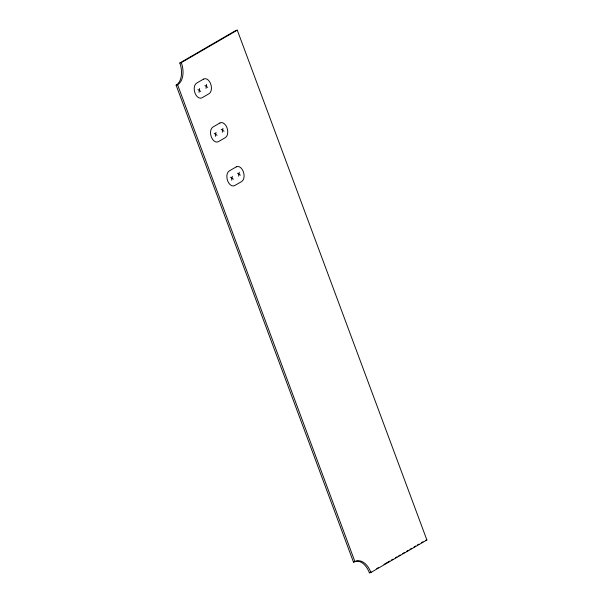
<?xml version="1.0" encoding="UTF-8"?>
<svg xmlns="http://www.w3.org/2000/svg" width="603" height="603" viewBox="0 0 603 603"><rect width="100%" height="100%" fill="white"/><g stroke="black" fill="none" stroke-linecap="round" stroke-linejoin="round"><path stroke-width="0.9" d="M199.005 92.425L199.661 88.49M205.985 88.377L206.641 84.435M215.324 136.323L215.987 132.381M222.303 132.276L222.967 128.333M231.65 180.214L232.306 176.28M238.63 176.166L239.285 172.232M179.8 63.006L235.788 30.519L237.288 30.15L426.894 539.994L370.905 572.481L369.405 572.85A17.736 11.073 76.1 0 0 353.471 562.086L176.106 85.159A17.736 11.073 76.1 0 0 179.8 63.006L181.292 62.629L237.288 30.15M369.405 572.85L371.033 571.908M376.709 568.614L378.337 567.672M384.013 564.378L389.696 561.084M391.317 560.142L392.945 559.2M395.38 557.783L397 556.848M398.621 555.906L400.249 554.964M402.683 553.546L404.304 552.604M406.739 551.195L408.359 550.253M409.987 549.31L411.608 548.368M414.042 546.959L415.663 546.016M417.291 545.074L418.912 544.132M421.346 542.723L422.967 541.78M176.106 85.159L177.599 84.789A17.736 11.073 76.1 0 0 181.292 62.629M425.401 540.371L426.894 539.994M353.471 562.086L354.963 561.71A17.736 11.073 76.1 0 1 370.905 572.481M204.892 85.453L207.726 87.367M197.912 89.5L200.746 91.415M221.218 129.344L224.052 131.258M214.238 133.399L217.072 135.313M237.544 173.242L240.378 175.156M230.565 177.29L233.399 179.204M177.599 84.789L354.963 561.71M203.588 79.091L196.608 83.139A7.884 4.922 76.1 0 0 194.965 92.99A7.884 4.922 76.1 0 0 202.05 97.776L209.03 93.721A7.884 4.922 76.1 0 0 210.673 83.877A7.884 4.922 76.1 0 0 203.588 79.091M219.914 122.989L212.934 127.037A7.884 4.922 76.1 0 0 211.291 136.881A7.884 4.922 76.1 0 0 218.376 141.667L225.356 137.62A7.884 4.922 76.1 0 0 226.999 127.776A7.884 4.922 76.1 0 0 219.914 122.989M236.24 166.88L229.261 170.935A7.884 4.922 76.1 0 0 227.617 180.779A7.884 4.922 76.1 0 0 234.703 185.566L241.682 181.518A7.884 4.922 76.1 0 0 243.326 171.667A7.884 4.922 76.1 0 0 236.24 166.88"/></g></svg>
